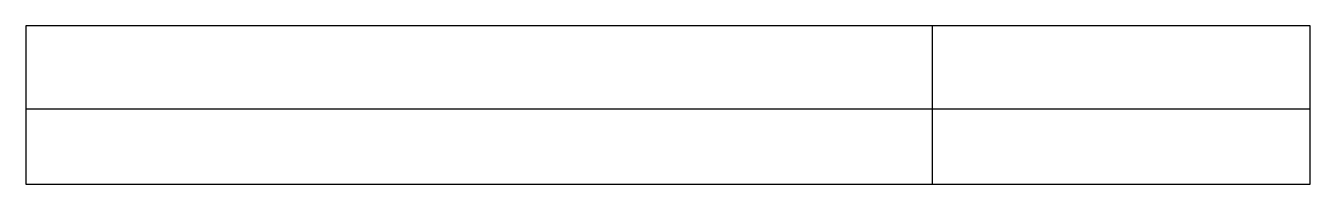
# Model space of a CAD drawing. Header units: millimetres. Extents: x 20 to 190, y 4 to 25.
import ezdxf

# ---------------------------------------------------------------- set-up
doc = ezdxf.new("R2010")
doc.units = ezdxf.units.MM
doc.layers.add('OUTLINE', color=7, linetype='CONTINUOUS')

msp = doc.modelspace()

# ---------------------------------------------------------------- linework, layer by layer
at = {"layer": 'OUTLINE'}
for p, q in [((140, 4), (140, 25)), ((20, 14), (190, 14))]:
    msp.add_line(p, q, dxfattribs=at)
msp.add_lwpolyline([(20, 4), (190, 4), (190, 25), (20, 25)], close=True, dxfattribs=at)

doc.saveas('drawing.dxf')
